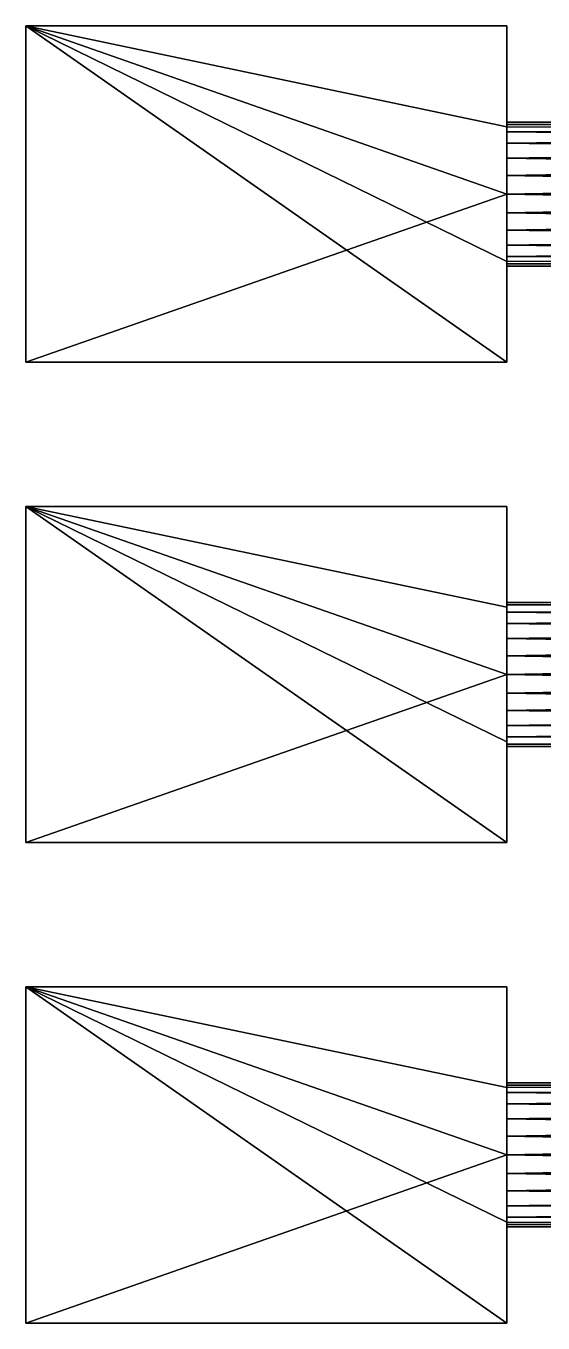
# Model space of a CAD drawing. Extents: x -31 to 32, y 1.6 to 63.2.
# Drawn here: x -31 to -20.25, y 34.62 to 61.62 of the extents above; entities that cross this region are included whole.
import ezdxf

# ---------------------------------------------------------------- set-up
doc = ezdxf.new("R2010")
doc.units = 0
doc.header["$MEASUREMENT"] = 0
doc.layers.add('STL2DXF', color=7, linetype='Continuous')

msp = doc.modelspace()

# ---------------------------------------------------------------- linework, layer by layer
at = {"layer": 'STL2DXF'}
for points in [[(-21, 61.625, 10.125), (-31, 61.625, 12.125), (-21, 61.625, 12.125)], [(-31, 61.625, 12.125), (-21, 61.625, 10.125), (-31, 61.625, 10.125)], [(-31, 61.625, 10.125), (-21, 54.625, 10.125), (-31, 54.625, 10.125)], [(-21, 54.625, 10.125), (-31, 61.625, 10.125), (-21, 56.722, 10.125)], [(-21, 56.722, 10.125), (-31, 61.625, 10.125), (-21, 59.528, 10.125)], [(-21, 59.528, 10.125), (-31, 61.625, 10.125), (-21, 61.625, 10.125)], [(-31, 54.625, 12.125), (-31, 61.625, 10.125), (-31, 54.625, 10.125)], [(-31, 61.625, 10.125), (-31, 54.625, 12.125), (-31, 61.625, 12.125)], [(-31, 54.625, 12.125), (-21, 58.125, 12.125), (-31, 61.625, 12.125)], [(-31, 61.625, 12.125), (-21, 58.125, 12.125), (-21, 61.625, 12.125)], [(-21, 61.625, 12.125), (-21, 59.528, 10.125), (-21, 61.625, 10.125)], [(-21, 59.528, 10.125), (-21, 61.625, 12.125), (-21, 59.574, 10.237)], [(-21, 59.574, 10.237), (-21, 61.625, 12.125), (-21, 59.625, 10.625)], [(-21, 59.625, 10.625), (-21, 61.625, 12.125), (-21, 59.574, 11.013)], [(-21, 59.574, 11.013), (-21, 61.625, 12.125), (-21, 59.424, 11.375)], [(-21, 59.424, 11.375), (-21, 61.625, 12.125), (-21, 59.186, 11.686)], [(-21, 59.186, 11.686), (-21, 61.625, 12.125), (-21, 58.875, 11.924)], [(-21, 58.875, 11.924), (-21, 61.625, 12.125), (-21, 58.513, 12.074)], [(-21, 58.513, 12.074), (-21, 61.625, 12.125), (-21, 58.125, 12.125)], [(0, 59.625, 10.625), (-21, 59.574, 11.013), (0, 59.574, 11.013)], [(-21, 59.574, 11.013), (0, 59.625, 10.625), (-21, 59.625, 10.625)], [(-21, 59.574, 10.237), (0, 59.625, 10.625), (0, 59.574, 10.237)], [(0, 59.625, 10.625), (-21, 59.574, 10.237), (-21, 59.625, 10.625)], [(-21, 59.574, 11.013), (0, 59.424, 11.375), (0, 59.574, 11.013)], [(0, 59.424, 11.375), (-21, 59.574, 11.013), (-21, 59.424, 11.375)], [(0, 59.424, 9.875), (-21, 59.574, 10.237), (0, 59.574, 10.237)], [(-21, 59.574, 10.237), (0, 59.424, 9.875), (-21, 59.528, 10.125)], [(-21, 59.424, 9.875), (-21, 56.722, 10.125), (-21, 59.528, 10.125)], [(-21, 59.424, 9.875), (-21, 59.528, 10.125), (0, 59.424, 9.875)], [(-21, 59.186, 9.564), (-21, 56.826, 9.875), (-21, 59.424, 9.875)], [(-21, 59.424, 9.875), (-21, 56.826, 9.875), (-21, 56.722, 10.125)], [(-21, 59.424, 11.375), (0, 59.186, 11.686), (0, 59.424, 11.375)], [(0, 59.186, 11.686), (-21, 59.424, 11.375), (-21, 59.186, 11.686)], [(-21, 59.186, 9.564), (0, 59.424, 9.875), (0, 59.186, 9.564)], [(0, 59.424, 9.875), (-21, 59.186, 9.564), (-21, 59.424, 9.875)], [(-21, 58.875, 9.326), (-21, 57.064, 9.564), (-21, 59.186, 9.564)], [(-21, 59.186, 9.564), (-21, 57.064, 9.564), (-21, 56.826, 9.875)], [(0, 59.186, 11.686), (-21, 58.875, 11.924), (0, 58.875, 11.924)], [(-21, 58.875, 11.924), (0, 59.186, 11.686), (-21, 59.186, 11.686)], [(-21, 59.186, 9.564), (0, 58.875, 9.326), (-21, 58.875, 9.326)], [(0, 58.875, 9.326), (-21, 59.186, 9.564), (0, 59.186, 9.564)], [(-21, 58.513, 9.176), (-21, 57.375, 9.326), (-21, 58.875, 9.326)], [(-21, 58.875, 9.326), (-21, 57.375, 9.326), (-21, 57.064, 9.564)], [(0, 58.875, 11.924), (-21, 58.513, 12.074), (0, 58.513, 12.074)], [(-21, 58.513, 12.074), (0, 58.875, 11.924), (-21, 58.875, 11.924)], [(-21, 58.875, 9.326), (0, 58.513, 9.176), (-21, 58.513, 9.176)], [(0, 58.513, 9.176), (-21, 58.875, 9.326), (0, 58.875, 9.326)], [(-21, 57.737, 9.176), (-21, 58.513, 9.176), (-21, 58.125, 9.125)], [(-21, 58.513, 9.176), (-21, 57.737, 9.176), (-21, 57.375, 9.326)], [(0, 58.513, 12.074), (-21, 58.125, 12.125), (0, 58.125, 12.125)], [(-21, 58.125, 12.125), (0, 58.513, 12.074), (-21, 58.513, 12.074)], [(-21, 58.513, 9.176), (0, 58.125, 9.125), (-21, 58.125, 9.125)], [(0, 58.125, 9.125), (-21, 58.513, 9.176), (0, 58.513, 9.176)], [(-21, 58.125, 12.125), (-31, 54.625, 12.125), (-21, 54.625, 12.125)], [(-21, 58.125, 9.125), (0, 57.737, 9.176), (-21, 57.737, 9.176)], [(0, 57.737, 9.176), (-21, 58.125, 9.125), (0, 58.125, 9.125)], [(0, 58.125, 12.125), (-21, 57.737, 12.074), (0, 57.737, 12.074)], [(-21, 57.737, 12.074), (0, 58.125, 12.125), (-21, 58.125, 12.125)], [(-21, 54.625, 12.125), (-21, 57.737, 12.074), (-21, 58.125, 12.125)], [(-21, 57.737, 9.176), (0, 57.375, 9.326), (-21, 57.375, 9.326)], [(0, 57.375, 9.326), (-21, 57.737, 9.176), (0, 57.737, 9.176)], [(0, 57.737, 12.074), (-21, 57.375, 11.924), (0, 57.375, 11.924)], [(-21, 57.375, 11.924), (0, 57.737, 12.074), (-21, 57.737, 12.074)], [(-21, 54.625, 12.125), (-21, 57.375, 11.924), (-21, 57.737, 12.074)], [(-21, 57.375, 9.326), (0, 57.064, 9.564), (-21, 57.064, 9.564)], [(0, 57.064, 9.564), (-21, 57.375, 9.326), (0, 57.375, 9.326)], [(0, 57.375, 11.924), (-21, 57.064, 11.686), (0, 57.064, 11.686)], [(-21, 57.064, 11.686), (0, 57.375, 11.924), (-21, 57.375, 11.924)], [(-21, 54.625, 12.125), (-21, 57.064, 11.686), (-21, 57.375, 11.924)], [(-21, 56.826, 9.875), (0, 57.064, 9.564), (0, 56.826, 9.875)], [(0, 57.064, 9.564), (-21, 56.826, 9.875), (-21, 57.064, 9.564)], [(-21, 57.064, 11.686), (0, 56.826, 11.375), (0, 57.064, 11.686)], [(0, 56.826, 11.375), (-21, 57.064, 11.686), (-21, 56.826, 11.375)], [(-21, 54.625, 12.125), (-21, 56.826, 11.375), (-21, 57.064, 11.686)], [(-21, 56.676, 10.237), (0, 56.826, 9.875), (0, 56.676, 10.237)], [(0, 56.826, 9.875), (-21, 56.676, 10.237), (-21, 56.722, 10.125)], [(0, 56.826, 9.875), (-21, 56.722, 10.125), (-21, 56.826, 9.875)], [(0, 56.826, 11.375), (-21, 56.676, 11.013), (0, 56.676, 11.013)], [(-21, 56.676, 11.013), (0, 56.826, 11.375), (-21, 56.826, 11.375)], [(-21, 54.625, 12.125), (-21, 56.676, 11.013), (-21, 56.826, 11.375)], [(-21, 56.676, 10.237), (-21, 54.625, 10.125), (-21, 56.722, 10.125)], [(0, 56.625, 10.625), (-21, 56.676, 10.237), (0, 56.676, 10.237)], [(-21, 56.676, 10.237), (0, 56.625, 10.625), (-21, 56.625, 10.625)], [(-21, 56.676, 11.013), (0, 56.625, 10.625), (0, 56.676, 11.013)], [(0, 56.625, 10.625), (-21, 56.676, 11.013), (-21, 56.625, 10.625)], [(-21, 54.625, 10.125), (-21, 56.676, 10.237), (-21, 54.625, 12.125)], [(-21, 54.625, 12.125), (-21, 56.676, 10.237), (-21, 56.625, 10.625)], [(-21, 54.625, 12.125), (-21, 56.625, 10.625), (-21, 56.676, 11.013)], [(-31, 54.625, 12.125), (-21, 54.625, 10.125), (-21, 54.625, 12.125)], [(-21, 54.625, 10.125), (-31, 54.625, 12.125), (-31, 54.625, 10.125)], [(-31, 44.625, 12.125), (-21, 48.125, 12.125), (-31, 51.625, 12.125)], [(-31, 51.625, 12.125), (-21, 48.125, 12.125), (-21, 51.625, 12.125)], [(-21, 51.625, 10.125), (-31, 51.625, 12.125), (-21, 51.625, 12.125)], [(-31, 51.625, 12.125), (-21, 51.625, 10.125), (-31, 51.625, 10.125)], [(-31, 51.625, 10.125), (-21, 44.625, 10.125), (-31, 44.625, 10.125)], [(-21, 44.625, 10.125), (-31, 51.625, 10.125), (-21, 46.722, 10.125)], [(-21, 46.722, 10.125), (-31, 51.625, 10.125), (-21, 49.528, 10.125)], [(-21, 49.528, 10.125), (-31, 51.625, 10.125), (-21, 51.625, 10.125)], [(-31, 44.625, 10.125), (-31, 51.625, 12.125), (-31, 51.625, 10.125)], [(-31, 51.625, 12.125), (-31, 44.625, 10.125), (-31, 44.625, 12.125)], [(-21, 51.625, 12.125), (-21, 49.528, 10.125), (-21, 51.625, 10.125)], [(-21, 49.528, 10.125), (-21, 51.625, 12.125), (-21, 49.574, 10.237)], [(-21, 49.574, 10.237), (-21, 51.625, 12.125), (-21, 49.625, 10.625)], [(-21, 49.625, 10.625), (-21, 51.625, 12.125), (-21, 49.574, 11.013)], [(-21, 49.574, 11.013), (-21, 51.625, 12.125), (-21, 49.424, 11.375)], [(-21, 49.424, 11.375), (-21, 51.625, 12.125), (-21, 49.186, 11.686)], [(-21, 49.186, 11.686), (-21, 51.625, 12.125), (-21, 48.875, 11.924)], [(-21, 48.875, 11.924), (-21, 51.625, 12.125), (-21, 48.513, 12.074)], [(-21, 48.513, 12.074), (-21, 51.625, 12.125), (-21, 48.125, 12.125)], [(-21, 49.625, 10.625), (0, 49.574, 11.013), (0, 49.625, 10.625)], [(0, 49.574, 11.013), (-21, 49.625, 10.625), (-21, 49.574, 11.013)], [(-21, 49.574, 10.237), (0, 49.625, 10.625), (0, 49.574, 10.237)], [(0, 49.625, 10.625), (-21, 49.574, 10.237), (-21, 49.625, 10.625)], [(0, 49.574, 11.013), (-21, 49.424, 11.375), (0, 49.424, 11.375)], [(-21, 49.424, 11.375), (0, 49.574, 11.013), (-21, 49.574, 11.013)], [(-21, 49.424, 9.875), (0, 49.574, 10.237), (0, 49.424, 9.875)], [(0, 49.574, 10.237), (-21, 49.424, 9.875), (-21, 49.574, 10.237)], [(-21, 49.574, 10.237), (-21, 49.424, 9.875), (-21, 49.528, 10.125)], [(-21, 49.424, 9.875), (-21, 46.722, 10.125), (-21, 49.528, 10.125)], [(-21, 49.186, 9.564), (-21, 46.826, 9.875), (-21, 49.424, 9.875)], [(-21, 49.424, 9.875), (-21, 46.826, 9.875), (-21, 46.722, 10.125)], [(-21, 49.424, 11.375), (0, 49.186, 11.686), (0, 49.424, 11.375)], [(0, 49.186, 11.686), (-21, 49.424, 11.375), (-21, 49.186, 11.686)], [(-21, 49.186, 9.564), (0, 49.424, 9.875), (0, 49.186, 9.564)], [(0, 49.424, 9.875), (-21, 49.186, 9.564), (-21, 49.424, 9.875)], [(-21, 48.875, 9.326), (-21, 47.064, 9.564), (-21, 49.186, 9.564)], [(-21, 49.186, 9.564), (-21, 47.064, 9.564), (-21, 46.826, 9.875)], [(0, 49.186, 11.686), (-21, 48.875, 11.924), (0, 48.875, 11.924)], [(-21, 48.875, 11.924), (0, 49.186, 11.686), (-21, 49.186, 11.686)], [(-21, 49.186, 9.564), (0, 48.875, 9.326), (-21, 48.875, 9.326)], [(0, 48.875, 9.326), (-21, 49.186, 9.564), (0, 49.186, 9.564)], [(-21, 48.513, 9.176), (-21, 47.375, 9.326), (-21, 48.875, 9.326)], [(-21, 48.875, 9.326), (-21, 47.375, 9.326), (-21, 47.064, 9.564)], [(0, 48.875, 11.924), (-21, 48.513, 12.074), (0, 48.513, 12.074)], [(-21, 48.513, 12.074), (0, 48.875, 11.924), (-21, 48.875, 11.924)], [(-21, 48.875, 9.326), (0, 48.513, 9.176), (-21, 48.513, 9.176)], [(0, 48.513, 9.176), (-21, 48.875, 9.326), (0, 48.875, 9.326)], [(-21, 47.737, 9.176), (-21, 48.513, 9.176), (-21, 48.125, 9.125)], [(-21, 48.513, 9.176), (-21, 47.737, 9.176), (-21, 47.375, 9.326)], [(0, 48.513, 12.074), (-21, 48.125, 12.125), (0, 48.125, 12.125)], [(-21, 48.125, 12.125), (0, 48.513, 12.074), (-21, 48.513, 12.074)], [(-21, 48.513, 9.176), (0, 48.125, 9.125), (-21, 48.125, 9.125)], [(0, 48.125, 9.125), (-21, 48.513, 9.176), (0, 48.513, 9.176)], [(-21, 48.125, 12.125), (-31, 44.625, 12.125), (-21, 44.625, 12.125)], [(-21, 48.125, 9.125), (0, 47.737, 9.176), (-21, 47.737, 9.176)], [(0, 47.737, 9.176), (-21, 48.125, 9.125), (0, 48.125, 9.125)], [(0, 48.125, 12.125), (-21, 47.737, 12.074), (0, 47.737, 12.074)], [(-21, 47.737, 12.074), (0, 48.125, 12.125), (-21, 48.125, 12.125)], [(-21, 44.625, 12.125), (-21, 47.737, 12.074), (-21, 48.125, 12.125)], [(-21, 47.737, 9.176), (0, 47.375, 9.326), (-21, 47.375, 9.326)], [(0, 47.375, 9.326), (-21, 47.737, 9.176), (0, 47.737, 9.176)], [(0, 47.737, 12.074), (-21, 47.375, 11.924), (0, 47.375, 11.924)], [(-21, 47.375, 11.924), (0, 47.737, 12.074), (-21, 47.737, 12.074)], [(-21, 44.625, 12.125), (-21, 47.375, 11.924), (-21, 47.737, 12.074)], [(-21, 47.375, 9.326), (0, 47.064, 9.564), (-21, 47.064, 9.564)], [(0, 47.064, 9.564), (-21, 47.375, 9.326), (0, 47.375, 9.326)], [(0, 47.375, 11.924), (-21, 47.064, 11.686), (0, 47.064, 11.686)], [(-21, 47.064, 11.686), (0, 47.375, 11.924), (-21, 47.375, 11.924)], [(-21, 44.625, 12.125), (-21, 47.064, 11.686), (-21, 47.375, 11.924)], [(-21, 46.826, 9.875), (0, 47.064, 9.564), (0, 46.826, 9.875)], [(0, 47.064, 9.564), (-21, 46.826, 9.875), (-21, 47.064, 9.564)], [(0, 47.064, 11.686), (-21, 46.826, 11.375), (0, 46.826, 11.375)], [(-21, 46.826, 11.375), (0, 47.064, 11.686), (-21, 47.064, 11.686)], [(-21, 44.625, 12.125), (-21, 46.826, 11.375), (-21, 47.064, 11.686)], [(-21, 46.676, 10.237), (0, 46.826, 9.875), (0, 46.676, 10.237)], [(0, 46.826, 9.875), (-21, 46.676, 10.237), (-21, 46.826, 9.875)], [(-21, 46.826, 9.875), (-21, 46.676, 10.237), (-21, 46.722, 10.125)], [(0, 46.826, 11.375), (-21, 46.676, 11.013), (0, 46.676, 11.013)], [(-21, 46.676, 11.013), (0, 46.826, 11.375), (-21, 46.826, 11.375)], [(-21, 44.625, 12.125), (-21, 46.676, 11.013), (-21, 46.826, 11.375)], [(-21, 46.676, 10.237), (-21, 44.625, 10.125), (-21, 46.722, 10.125)], [(0, 46.625, 10.625), (-21, 46.676, 10.237), (0, 46.676, 10.237)], [(-21, 46.676, 10.237), (0, 46.625, 10.625), (-21, 46.625, 10.625)], [(-21, 46.676, 11.013), (0, 46.625, 10.625), (0, 46.676, 11.013)], [(0, 46.625, 10.625), (-21, 46.676, 11.013), (-21, 46.625, 10.625)], [(-21, 44.625, 10.125), (-21, 46.676, 10.237), (-21, 44.625, 12.125)], [(-21, 44.625, 12.125), (-21, 46.676, 10.237), (-21, 46.625, 10.625)], [(-21, 44.625, 12.125), (-21, 46.625, 10.625), (-21, 46.676, 11.013)], [(-31, 44.625, 12.125), (-21, 44.625, 10.125), (-21, 44.625, 12.125)], [(-21, 44.625, 10.125), (-31, 44.625, 12.125), (-31, 44.625, 10.125)], [(-31, 41.625, 10.125), (-21, 34.625, 10.125), (-31, 34.625, 10.125)], [(-21, 34.625, 10.125), (-31, 41.625, 10.125), (-21, 36.722, 10.125)], [(-21, 36.722, 10.125), (-31, 41.625, 10.125), (-21, 39.528, 10.125)], [(-21, 39.528, 10.125), (-31, 41.625, 10.125), (-21, 41.625, 10.125)], [(-31, 34.625, 12.125), (-31, 41.625, 10.125), (-31, 34.625, 10.125)], [(-31, 41.625, 10.125), (-31, 34.625, 12.125), (-31, 41.625, 12.125)], [(-21, 41.625, 10.125), (-31, 41.625, 12.125), (-21, 41.625, 12.125)], [(-31, 41.625, 12.125), (-21, 41.625, 10.125), (-31, 41.625, 10.125)], [(-31, 34.625, 12.125), (-21, 38.125, 12.125), (-31, 41.625, 12.125)], [(-31, 41.625, 12.125), (-21, 38.125, 12.125), (-21, 41.625, 12.125)], [(-21, 41.625, 10.125), (-21, 39.574, 10.237), (-21, 39.528, 10.125)], [(-21, 39.574, 10.237), (-21, 41.625, 10.125), (-21, 41.625, 12.125)], [(-21, 39.574, 10.237), (-21, 41.625, 12.125), (-21, 39.625, 10.625)], [(-21, 39.625, 10.625), (-21, 41.625, 12.125), (-21, 39.574, 11.013)], [(-21, 39.574, 11.013), (-21, 41.625, 12.125), (-21, 39.528, 11.125)], [(-21, 39.528, 11.125), (-21, 41.625, 12.125), (-21, 39.424, 11.375)], [(-21, 39.424, 11.375), (-21, 41.625, 12.125), (-21, 39.186, 11.686)], [(-21, 39.186, 11.686), (-21, 41.625, 12.125), (-21, 38.875, 11.924)], [(-21, 38.875, 11.924), (-21, 41.625, 12.125), (-21, 38.513, 12.074)], [(-21, 38.513, 12.074), (-21, 41.625, 12.125), (-21, 38.125, 12.125)], [(-21, 39.625, 10.625), (0, 39.574, 11.013), (0, 39.625, 10.625)], [(0, 39.574, 11.013), (-21, 39.625, 10.625), (-21, 39.574, 11.013)], [(-21, 39.574, 10.237), (0, 39.625, 10.625), (0, 39.574, 10.237)], [(0, 39.625, 10.625), (-21, 39.574, 10.237), (-21, 39.625, 10.625)], [(-21, 39.574, 11.013), (-21, 39.528, 11.125), (0, 39.574, 11.013)], [(0, 39.574, 11.013), (-21, 39.424, 11.375), (0, 39.424, 11.375)], [(-21, 39.424, 11.375), (0, 39.574, 11.013), (-21, 39.528, 11.125)], [(-21, 39.424, 9.875), (0, 39.574, 10.237), (0, 39.424, 9.875)], [(0, 39.574, 10.237), (-21, 39.424, 9.875), (-21, 39.574, 10.237)], [(-21, 39.574, 10.237), (-21, 39.424, 9.875), (-21, 39.528, 10.125)], [(-21, 39.424, 9.875), (-21, 36.722, 10.125), (-21, 39.528, 10.125)], [(-21, 39.424, 11.375), (0, 39.186, 11.686), (0, 39.424, 11.375)], [(0, 39.186, 11.686), (-21, 39.424, 11.375), (-21, 39.186, 11.686)], [(-21, 39.186, 9.564), (0, 39.424, 9.875), (0, 39.186, 9.564)], [(0, 39.424, 9.875), (-21, 39.186, 9.564), (-21, 39.424, 9.875)], [(-21, 39.186, 9.564), (-21, 36.826, 9.875), (-21, 39.424, 9.875)], [(-21, 39.424, 9.875), (-21, 36.826, 9.875), (-21, 36.722, 10.125)], [(0, 39.186, 11.686), (-21, 38.875, 11.924), (0, 38.875, 11.924)], [(-21, 38.875, 11.924), (0, 39.186, 11.686), (-21, 39.186, 11.686)], [(-21, 39.186, 9.564), (0, 38.875, 9.326), (-21, 38.875, 9.326)], [(0, 38.875, 9.326), (-21, 39.186, 9.564), (0, 39.186, 9.564)], [(-21, 38.875, 9.326), (-21, 37.064, 9.564), (-21, 39.186, 9.564)], [(-21, 39.186, 9.564), (-21, 37.064, 9.564), (-21, 36.826, 9.875)], [(0, 38.875, 11.924), (-21, 38.513, 12.074), (0, 38.513, 12.074)], [(-21, 38.513, 12.074), (0, 38.875, 11.924), (-21, 38.875, 11.924)], [(-21, 38.875, 9.326), (0, 38.513, 9.176), (-21, 38.513, 9.176)], [(0, 38.513, 9.176), (-21, 38.875, 9.326), (0, 38.875, 9.326)], [(-21, 38.513, 9.176), (-21, 37.375, 9.326), (-21, 38.875, 9.326)], [(-21, 38.875, 9.326), (-21, 37.375, 9.326), (-21, 37.064, 9.564)], [(0, 38.513, 12.074), (-21, 38.125, 12.125), (0, 38.125, 12.125)], [(-21, 38.125, 12.125), (0, 38.513, 12.074), (-21, 38.513, 12.074)], [(-21, 38.513, 9.176), (0, 38.125, 9.125), (-21, 38.125, 9.125)], [(0, 38.125, 9.125), (-21, 38.513, 9.176), (0, 38.513, 9.176)], [(-21, 37.737, 9.176), (-21, 38.513, 9.176), (-21, 38.125, 9.125)], [(-21, 38.513, 9.176), (-21, 37.737, 9.176), (-21, 37.375, 9.326)], [(-21, 38.125, 12.125), (-31, 34.625, 12.125), (-21, 34.625, 12.125)], [(-21, 38.125, 9.125), (0, 37.737, 9.176), (-21, 37.737, 9.176)], [(0, 37.737, 9.176), (-21, 38.125, 9.125), (0, 38.125, 9.125)], [(0, 38.125, 12.125), (-21, 37.737, 12.074), (0, 37.737, 12.074)], [(-21, 37.737, 12.074), (0, 38.125, 12.125), (-21, 38.125, 12.125)], [(-21, 34.625, 12.125), (-21, 37.737, 12.074), (-21, 38.125, 12.125)], [(-21, 37.737, 9.176), (0, 37.375, 9.326), (-21, 37.375, 9.326)], [(0, 37.375, 9.326), (-21, 37.737, 9.176), (0, 37.737, 9.176)], [(0, 37.737, 12.074), (-21, 37.375, 11.924), (0, 37.375, 11.924)], [(-21, 37.375, 11.924), (0, 37.737, 12.074), (-21, 37.737, 12.074)], [(-21, 34.625, 12.125), (-21, 37.375, 11.924), (-21, 37.737, 12.074)], [(-21, 37.375, 9.326), (0, 37.064, 9.564), (-21, 37.064, 9.564)], [(0, 37.064, 9.564), (-21, 37.375, 9.326), (0, 37.375, 9.326)], [(0, 37.375, 11.924), (-21, 37.064, 11.686), (0, 37.064, 11.686)], [(-21, 37.064, 11.686), (0, 37.375, 11.924), (-21, 37.375, 11.924)], [(-21, 34.625, 12.125), (-21, 37.064, 11.686), (-21, 37.375, 11.924)], [(-21, 36.826, 9.875), (0, 37.064, 9.564), (0, 36.826, 9.875)], [(0, 37.064, 9.564), (-21, 36.826, 9.875), (-21, 37.064, 9.564)], [(0, 37.064, 11.686), (-21, 36.826, 11.375), (0, 36.826, 11.375)], [(-21, 36.826, 11.375), (0, 37.064, 11.686), (-21, 37.064, 11.686)], [(-21, 34.625, 12.125), (-21, 36.826, 11.375), (-21, 37.064, 11.686)], [(0, 36.676, 10.237), (-21, 36.826, 9.875), (0, 36.826, 9.875)], [(-21, 36.826, 9.875), (0, 36.676, 10.237), (-21, 36.676, 10.237)], [(-21, 36.826, 9.875), (-21, 36.676, 10.237), (-21, 36.722, 10.125)], [(-21, 36.826, 11.375), (0, 36.676, 11.013), (0, 36.826, 11.375)], [(0, 36.676, 11.013), (-21, 36.826, 11.375), (-21, 36.722, 11.125)], [(-21, 34.625, 12.125), (-21, 36.722, 11.125), (-21, 36.826, 11.375)], [(-21, 36.676, 11.013), (0, 36.676, 11.013), (-21, 36.722, 11.125)], [(-21, 36.722, 10.125), (-21, 34.625, 12.125), (-21, 34.625, 10.125)], [(-21, 34.625, 12.125), (-21, 36.722, 10.125), (-21, 36.676, 10.237)], [(-21, 34.625, 12.125), (-21, 36.676, 11.013), (-21, 36.722, 11.125)], [(-21, 36.625, 10.625), (0, 36.676, 10.237), (0, 36.625, 10.625)], [(0, 36.676, 10.237), (-21, 36.625, 10.625), (-21, 36.676, 10.237)], [(0, 36.676, 11.013), (-21, 36.625, 10.625), (0, 36.625, 10.625)], [(-21, 36.625, 10.625), (0, 36.676, 11.013), (-21, 36.676, 11.013)], [(-21, 34.625, 12.125), (-21, 36.676, 10.237), (-21, 36.625, 10.625)], [(-21, 34.625, 12.125), (-21, 36.625, 10.625), (-21, 36.676, 11.013)], [(-31, 34.625, 12.125), (-21, 34.625, 10.125), (-21, 34.625, 12.125)], [(-21, 34.625, 10.125), (-31, 34.625, 12.125), (-31, 34.625, 10.125)]]:
    msp.add_3dface(points, dxfattribs=at)

doc.saveas('drawing.dxf')
